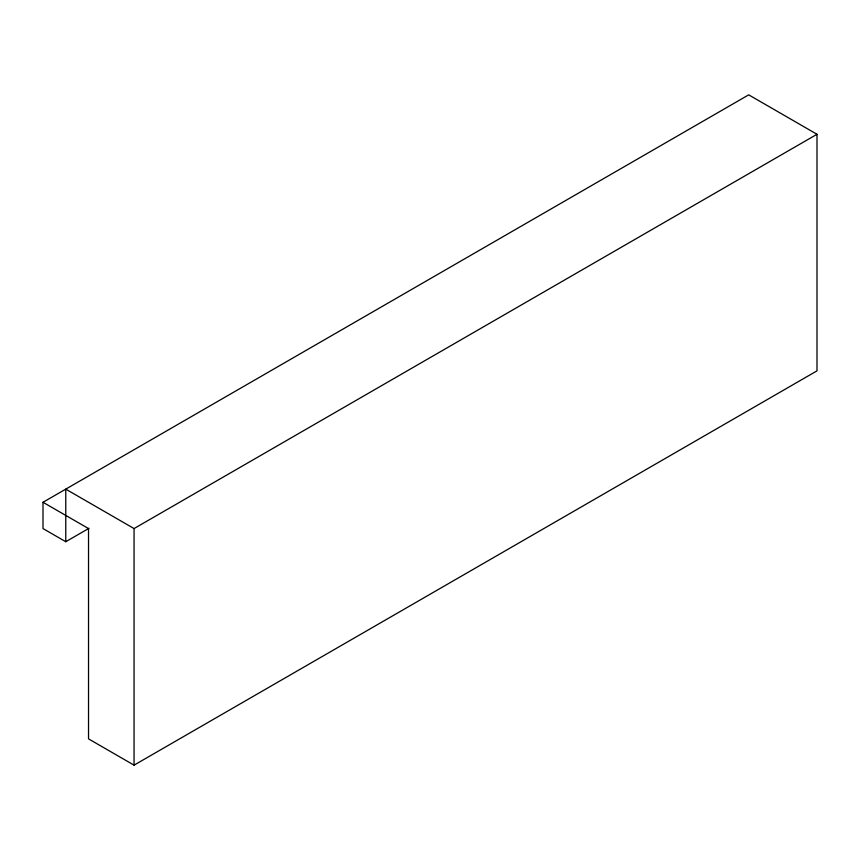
<?xml version="1.0" encoding="UTF-8"?>
<svg xmlns="http://www.w3.org/2000/svg" width="860" height="860" viewBox="0 0 860 860"><rect width="100%" height="100%" fill="white"/><g stroke="black" fill="none" stroke-linecap="round" stroke-linejoin="round"><path stroke-width="1.29" d="M43 502.283L748.705 94.847L817 134.278L817 370.853L134.063 765.153L88.526 738.869L88.526 528.567L43 502.283L43 528.577L65.769 541.714L89.031 528.276M65.769 541.714L65.769 489.146L134.063 528.567L817 134.278M134.063 528.567L134.063 765.153"/></g></svg>
